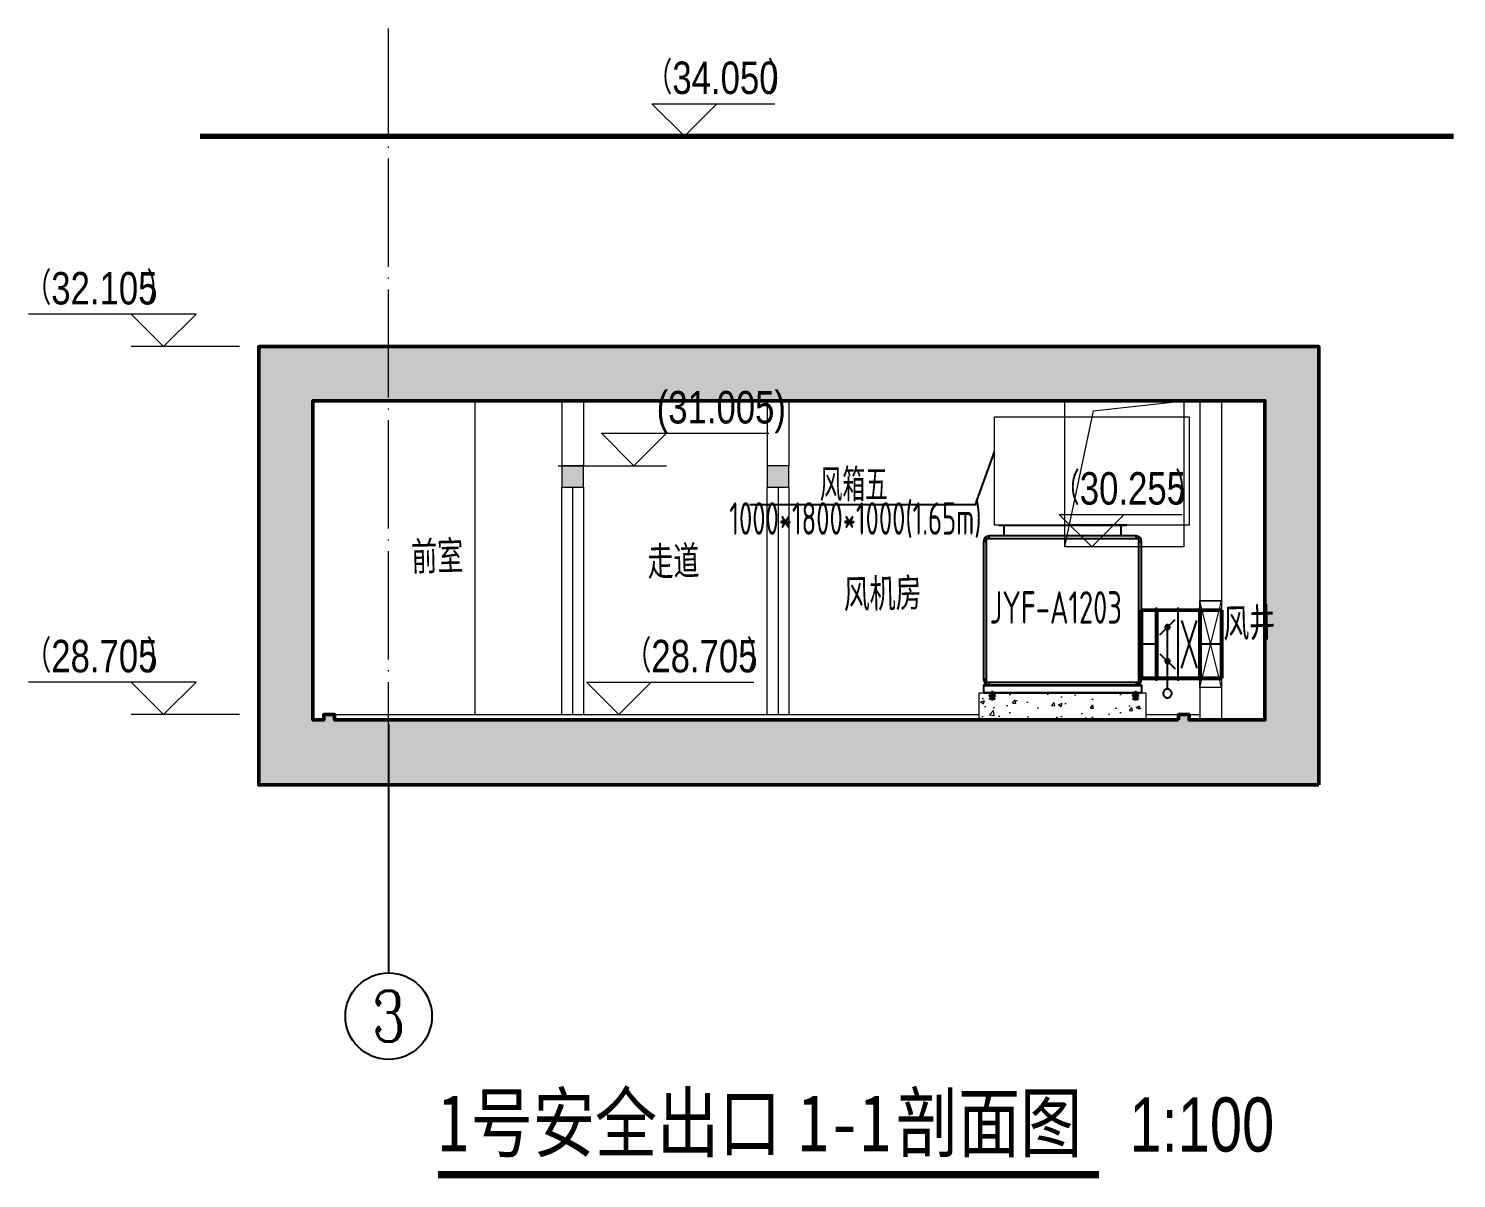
# Model space of a CAD drawing. Extents: x 4 to 13611208, y -605838 to 574722.
# Drawn here: x 13124270 to 13137470, y 418978 to 429606 of the extents above; entities that cross this region are included whole.
import ezdxf
from ezdxf.enums import TextEntityAlignment as Align

# ---------------------------------------------------------------- set-up
doc = ezdxf.new("R2010")
doc.units = 0
doc.header["$LTSCALE"] = 1000
doc.header["$MEASUREMENT"] = 0
for name, pattern in [('CENTER2', [28.575, 19.05, -3.175, 3.175, -3.175]), ('CONTINOUS', [0]), ('DOTE', [2.42, 2, -0.2, 0.02, -0.2])]:
    doc.linetypes.add(name, pattern=pattern)
for name, color, linetype, lineweight in [('1-开孔（楼板）', 7, 'Continuous', 5), ('1-扶梯', 8, 'Continuous', 5), ('1-车站轮廓', 8, 'CONTINOUS', 5), ('COLUMN', 8, 'Continuous', 5), ('DIM_ELEV', 3, 'Continuous', 5), ('DOTE', 14, 'DOTE', 5), ('PUB_HATCH', 8, 'Continuous', 5), ('WALL', 2, 'Continuous', 5), ('预埋件', 8, 'Continuous', 5)]:
    doc.layers.add(name, color=color, linetype=linetype, lineweight=lineweight)
for name, color, linetype in [('AXIS', 3, 'Continuous'), ('AXIS_TEXT', 7, 'Continuous'), ('DIM_LEAD', 3, 'Continuous'), ('DIM_SYMB', 3, 'Continuous'), ('DUCT-X-P标注', 7, 'Continuous'), ('DUCT-X-S中心线', 5, 'CENTER2'), ('DUCT-X-S标注', 7, 'Continuous'), ('DUCT-X-S法兰', 4, 'Continuous'), ('DUCT-X-S管', 3, 'Continuous'), ('DUCT-X-S管端线', 4, 'Continuous'), ('DUCT-X-S阀门', 7, 'Continuous'), ('PUB_TEXT', 8, 'Continuous'), ('填充', 8, 'Continuous')]:
    doc.layers.add(name, color=color, linetype=linetype)
doc.styles.add('67', font='gbenor.shx', dxfattribs={"width": 0.7, "bigfont": 'hztxt.shx'})
doc.styles.add('_TCH_LABEL', font='COMPLEX', dxfattribs={"bigfont": 'GBCBIG'})
doc.styles.add('C', font='HZTXT_E', dxfattribs={"width": 0.7, "bigfont": 'HZTXT'})
doc.styles.add('COMPLEX', font='hztxt_e.shx', dxfattribs={"width": 0.6, "bigfont": 'HZTXT.shx'})
doc.styles.add('du', font='gbenor.shx', dxfattribs={"width": 0.8, "bigfont": 'hztxt.shx'})
doc.styles.add('黑体', font='simhei.ttf', dxfattribs={"width": 0.8})

# ---------------------------------------------------------------- blocks, each defined once
blk = doc.blocks.new('_AXISO')
blk.add_circle((0, 0), 0.5)
at = {"layer": 'AXIS_TEXT', "style": 'COMPLEX', "width": 1.041667}
blk.add_attdef('A', text='', height=0.56, dxfattribs=at).set_placement((-0.25, -0.28), (0.25, -0.28), align=Align.FIT)
blk = doc.blocks.new('ZT11-64')
at = {"color": 2}
for p, q in [((-4, 49), (106, 49)), ((0, 13), (102, 13)), ((0, 13), (0, 0)), ((0, 0), (102, 0)), ((1, 54), (101, 54)), ((10, 87), (92, 87)), ((10, 87), (10, 54)), ((10, 49), (10, 32)), ((10, 32), (92, 32)), ((20, 32), (20, 13)), ((30, 101), (72, 101)), ((30, 101), (30, 91)), ((30, 91), (72, 91)), ((45, 91), (45, 87)), ((51, 133), (51, -21)), ((57, 91), (57, 87)), ((72, 101), (72, 91)), ((82, 32), (82, 13)), ((92, 87), (92, 54)), ((92, 49), (92, 32)), ((102, 13), (102, 0))]:
    blk.add_line(p, q, dxfattribs=at)
for centre, start, end in [((1, 49), 90, 180), ((101, 49), 0, 90)]:
    blk.add_arc(centre, 5, start, end, dxfattribs=at)
blk = doc.blocks.new('JYF-C')
for p, q in [((1410, 1325), (50, 1325)), ((0, 1275), (0, 0)), ((1460, 0), (1460, 1275)), ((50, -50), (1410, -50))]:
    blk.add_line(p, q)
at = {"color": 3, "linetype": 'Continuous'}
for p, q in [((0, -50), (1460, -50)), ((0, -50), (0, -125)), ((0, -56), (1460, -56)), ((0, -120), (1460, -120)), ((0, -125), (1460, -125)), ((1460, -50), (1460, -125))]:
    blk.add_line(p, q, dxfattribs=at)
for points in [[(52, 1300), (52, 1325)], [(1410, 1300), (1410, 1325)], [(25, 1275), (0, 1275)], [(1435, 1275), (1460, 1275)], [(25, 0), (0, 0)], [(1435, 0), (1460, 0)], [(50, -25), (50, -50)], [(1410, -25), (1410, -50)]]:
    blk.add_lwpolyline(points)
blk.add_lwpolyline([(1435, 1300), (25, 1300), (25, -25), (1435, -25)], close=True)
for centre, start, end in [((50, 1275), 90, 180), ((1410, 1275), 0, 90), ((50, 0), 180, 270), ((1410, 0), 270, 0)]:
    blk.add_arc(centre, 50, start, end)
at = {"linetype": 'Continuous', "yscale": 0.584099999978207, "zscale": 0.5}
for p, xscale in [((105, -184), -0.5), ((1378, -184), 0.5)]:
    blk.add_blockref('ZT11-64', p, dxfattribs=dict(at, xscale=xscale))

msp = doc.modelspace()

# ---------------------------------------------------------------- hatches: boundary and pattern name
at = {"layer": '1-扶梯', "lineweight": 0}
h = msp.add_hatch(dxfattribs=at)
h.set_pattern_fill('混凝土', color=8, scale=50, angle=1.33183, style=0)
h.set_pattern_definition([(51.331827, (12157439.24, 661759.73), (359.26247, -23.03207), [37.5, -412.5]), (356.331827, (12157439.24, 661759.73), (-78.0984, 374.38199), [30, -330]), (101.783227, (12157469.17, 661757.8), (281.16434, 351.3497), [31.8701, -350.57106]), (47.516027, (12157436.9, 661859.7), (535.39992, -70.33439), [56.25, -618.75]), (97.967427, (12157481.53, 661853.84), (455.88456, 497.78938), [47.80514, -525.8565]), (352.516027, (12157436.9, 661859.7), (455.88417, 497.78974), [45, -495]), (22.331827, (12157487.48, 661835.87), (303.05187, -194.31821), [37.5, -412.5]), (327.331827, (12157487.48, 661835.87), (113.19759, 365.30472), [30, -330]), (72.783227, (12157512.73, 661819.68), (416.24959, 170.98619), [31.8701, -350.57106]), (38.831827, (12157439.24, 661759.73), (2.209615, 166.543275), [0, -326, 0, -335, 0, -331.25]), (8.831827, (12157439.24, 661759.73), (126.915645, 200.2098), [0, -191, 0, -318.5, 0, -126.25]), (328.831827, (12157327.77, 661757.14), (267.10123, -5.070661), [0, -125, 0, -390, 0, -517.5]), (318.831827, (12157277.78, 661755.98), (290.35096, 56.81637), [0, -162.5, 0, -259, 0, -367.5])])
h.paths.add_polyline_path([(13133059.1, 423466.2), (13134599.1, 423466.2), (13134599.1, 423216.2), (13133059.1, 423216.2)])
at = {"layer": 'PUB_HATCH'}
for points in [[(13129199.1, 425566.2), (13129199.1, 425366.2), (13129399.1, 425366.2), (13129399.1, 425566.2)], [(13131099.1, 425566.2), (13131099.1, 425366.2), (13131299.1, 425366.2), (13131299.1, 425566.2)]]:
    msp.add_hatch(color=8, dxfattribs=at).paths.add_polyline_path(points)
at = {"layer": '填充'}
h = msp.add_hatch(dxfattribs=at)
h.set_pattern_fill('钢筋混凝土', color=8, scale=50, angle=360, style=0)
h.set_pattern_definition([(45, (12607285.14, -399109.9), (-88.388348, 88.388348), []), (50, (12607285.14, -399109.9), (358.63009, -31.37607), [37.5, -412.5]), (355, (12607285.14, -399109.9), (-69.37567, 376.09607), [30, -330]), (100.4514, (12607315.02, -399112.5), (289.25469, 344.71977), [31.8701, -350.57106]), (46.1842, (12607285.14, -399009.9), (533.62052, -82.7595), [56.25, -618.75]), (96.6356, (12607329.6, -399016.8), (467.33135, 487.05894), [47.80514, -525.8565]), (351.1842, (12607285.14, -399009.9), (467.33097, 487.0593), [45, -495]), (21, (12607335.14, -399034.9), (298.45353, -201.309445), [37.5, -412.5]), (326, (12607335.14, -399034.9), (121.65767, 362.57502), [30, -330]), (71.4514, (12607360, -399051.67), (420.11131, 161.26525), [31.8701, -350.57106]), (37.5, (12607285.14, -399109.9), (6.079928, 166.446927), [0, -326, 0, -335, 0, -331.25]), (7.5, (12607285.14, -399109.9), (131.53477, 197.205856), [0, -191, 0, -318.5, 0, -126.25]), (327.5, (12607173.64, -399109.9), (266.911218, -11.277436), [0, -125, 0, -390, 0, -517.5]), (317.5, (12607123.64, -399109.9), (291.593085, 50.05249), [0, -162.5, 0, -259, 0, -367.5])])
h.paths.add_polyline_path([(13134899.1, 423216.2), (13134899.1, 423266.2), (13134999.1, 423266.2), (13134999.1, 423216.2), (13135699.1, 423216.2), (13135699.1, 426166.2), (13126899.1, 426166.2), (13126899.1, 423216.2), (13126999.1, 423216.2), (13126999.1, 423266.2), (13127099.1, 423266.2), (13127099.1, 423216.2)], flags=16)
h.paths.add_polyline_path([(13136199.1, 422616.2), (13126399.1, 422616.2), (13126399.1, 426666.2), (13136199.1, 426666.2)])

# ---------------------------------------------------------------- linework, layer by layer
at = {"color": 8, "elevation": -12.9}
for points in [[(13133239.1, 425016.2), (13134419.1, 425016.2), (13133905.1, 425016.2)], [(13133289.1, 424916.2), (13133289.1, 425016.2)], [(13134369.1, 424916.2), (13134369.1, 425016.2)]]:
    msp.add_lwpolyline(points, dxfattribs=at)
at = {"layer": '1-开孔（楼板）', "color": 8}
msp.add_lwpolyline([(13133849.4, 426166.2), (13134949.4, 426166.2), (13134949.4, 424816.2), (13133849.4, 424816.2)], close=True, dxfattribs=at)
msp.add_lwpolyline([(13133849.4, 424816.2), (13134115.8, 426073.5), (13134949.4, 426166.2)], dxfattribs=at)
at = {"layer": '1-开孔（楼板）'}
msp.add_lwpolyline([(13133199.3, 426016.2), (13134999.1, 426016.2), (13134999.1, 425016.2), (13133199.3, 425016.2)], close=True, dxfattribs=at)
at = {"layer": '1-扶梯', "color": 8}
for p, q in [((13128399.1, 423266.2), (13128399.1, 426166.2)), ((13127099.1, 423266.2), (13133059.1, 423266.2)), ((13134599.1, 423266.2), (13135099.1, 423266.2))]:
    msp.add_line(p, q, dxfattribs=at)
at = {"layer": '1-扶梯', "const_width": 50}
msp.add_lwpolyline([(13137444.8, 428611.2), (13125856.4, 428611.2)], dxfattribs=at)
at = {"layer": '1-扶梯', "color": 8}
for points in [[(13129199.1, 423266.2), (13129199.1, 425366.2), (13129399.1, 425366.2), (13129399.1, 423266.2)], [(13129299.1, 425366.2), (13129299.1, 423266.2)], [(13131099.1, 423266.2), (13131099.1, 425366.2), (13131299.1, 425366.2), (13131299.1, 423266.2)], [(13131199.1, 425366.2), (13131199.1, 423266.2)]]:
    msp.add_lwpolyline(points, dxfattribs=at)
at = {"layer": '1-车站轮廓', "color": 8, "lineweight": 50}
msp.add_lwpolyline([(13136199.1, 422616.2), (13126399.1, 422616.2), (13126399.1, 426666.2), (13136199.1, 426666.2), (13136199.1, 422616.2)], dxfattribs=at)
msp.add_lwpolyline([(13134899.1, 423216.2), (13134899.1, 423266.2), (13134999.1, 423266.2), (13134999.1, 423216.2), (13135699.1, 423216.2), (13135699.1, 426166.2), (13126899.1, 426166.2), (13126899.1, 423216.2), (13126999.1, 423216.2), (13126999.1, 423266.2), (13127099.1, 423266.2), (13127099.1, 423216.2)], close=True, dxfattribs=at)
at = {"layer": 'AXIS'}
msp.add_line((13127599.1, 423178), (13127599.1, 420878), dxfattribs=at)
at = {"layer": 'COLUMN', "color": 8}
for p, q in [((13129199.1, 425566.2), (13129199.1, 425366.2)), ((13129399.1, 425566.2), (13129199.1, 425566.2)), ((13129399.1, 425366.2), (13129399.1, 425566.2)), ((13131099.1, 425566.2), (13131099.1, 425366.2)), ((13131299.1, 425566.2), (13131099.1, 425566.2)), ((13131299.1, 425366.2), (13131299.1, 425566.2)), ((13129199.1, 425366.2), (13129399.1, 425366.2)), ((13131099.1, 425366.2), (13131299.1, 425366.2))]:
    msp.add_line(p, q, dxfattribs=at)
at = {"layer": 'DIM_ELEV'}
for p, q in [((13130332.5, 428611.2), (13130032.5, 428911.2)), ((13130032.5, 428911.2), (13131169.7, 428911.2)), ((13130332.5, 428611.2), (13130632.5, 428911.2)), ((13125818.9, 426966.2), (13124270.5, 426966.2)), ((13125518.9, 426666.2), (13125218.9, 426966.2)), ((13125518.9, 426666.2), (13125818.9, 426966.2)), ((13126218.9, 426666.2), (13125218.9, 426666.2)), ((13125818.9, 423566.2), (13124270.5, 423566.2)), ((13125518.9, 423266.2), (13125218.9, 423566.2)), ((13125518.9, 423266.2), (13125818.9, 423566.2)), ((13126218.9, 423266.2), (13125218.9, 423266.2))]:
    msp.add_line(p, q, dxfattribs=at)
at = {"layer": 'DIM_ELEV', "color": 8}
for p, q in [((13129866.1, 425566.2), (13129566.1, 425866.2)), ((13129566.1, 425866.2), (13131114.6, 425866.2)), ((13129866.1, 425566.2), (13130166.1, 425866.2)), ((13129166.1, 425566.2), (13130166.1, 425566.2)), ((13134098.7, 424816.2), (13133798.7, 425116.2)), ((13133798.7, 425116.2), (13134935.9, 425116.2)), ((13134098.7, 424816.2), (13134398.7, 425116.2)), ((13129726.8, 423266.2), (13129426.8, 423566.2)), ((13129426.8, 423566.2), (13130975.2, 423566.2)), ((13129726.8, 423266.2), (13130026.8, 423566.2))]:
    msp.add_line(p, q, dxfattribs=at)
at = {"layer": 'DIM_SYMB', "const_width": 70}
msp.add_lwpolyline([(13128055.9, 419013.4), (13134166.9, 419013.4)], dxfattribs=at)
at = {"layer": 'DOTE', "color": 8, "linetype": 'DOTE', "ltscale": 0.5}
msp.add_line((13127599.1, 421355.3), (13127599.1, 429606.2), dxfattribs=at)
at = {"layer": 'DUCT-X-P标注', "elevation": -2600}
msp.add_lwpolyline([(13130933.8, 425208.4), (13133023.5, 425208.4), (13133199.3, 425693.4)], dxfattribs=at)
at = {"layer": 'DUCT-X-S中心线'}
for p, q in [((13134698.5, 423916.1), (13134559.1, 423916.1)), ((13135299.1, 423916.1), (13135099.1, 423916.1))]:
    msp.add_line(p, q, dxfattribs=at)
at = {"layer": 'DUCT-X-S法兰'}
for p, q in [((13134698.6, 423576.1), (13134698.6, 424256.1)), ((13134898.8, 423576.1), (13134898.8, 424256.1)), ((13135099, 423576.1), (13135099, 424256.1))]:
    msp.add_line(p, q, dxfattribs=at)
at = {"layer": 'DUCT-X-S法兰', "color": 18, "true_color": 0x000000}
for p in [(13134698.5, 423916.1, 3650), (13134698.7, 423916.1, 3650), (13134898.7, 423916.1, 3650), (13134898.9, 423916.1, 3650), (13135098.9, 423916.1, 3650), (13135099.1, 423916.1, 3650)]:
    msp.add_point(p, dxfattribs=at)
at = {"layer": 'DUCT-X-S管', "const_width": 35}
for points in [[(13134698.5, 424231.1), (13134559.1, 424231.1)], [(13134559.1, 424231.1), (13134559.1, 423601.1)], [(13134698.5, 423601.1), (13134698.5, 424231.1)], [(13134698.7, 424231.1), (13134898.7, 424231.1)], [(13134898.9, 424231.1), (13135098.9, 424231.1)], [(13135299.1, 424231.1), (13135099.1, 424231.1)], [(13135099.1, 424231.1), (13135099.1, 423601.1)], [(13135299.1, 423601.1), (13135299.1, 424231.1)], [(13134559.1, 423601.1), (13134698.5, 423601.1)], [(13134898.7, 423601.1), (13134698.7, 423601.1)], [(13135098.9, 423601.1), (13134898.9, 423601.1)], [(13135099.1, 423601.1), (13135299.1, 423601.1)]]:
    msp.add_lwpolyline(points, dxfattribs=at)
at = {"layer": 'DUCT-X-S管端线'}
for p, q in [((13134698.7, 423601.1), (13134698.7, 424231.1)), ((13134898.7, 423601.1), (13134898.7, 424231.1)), ((13134898.9, 423601.1), (13134898.9, 424231.1)), ((13135098.9, 423601.1), (13135098.9, 424231.1))]:
    msp.add_line(p, q, dxfattribs=at)
at = {"layer": 'DUCT-X-S阀门'}
for p, q in [((13134728.7, 424003.6), (13134868.7, 424143.6)), ((13134792.7, 424094.9), (13134788.9, 424093.5)), ((13134796.7, 424095.7), (13134792.7, 424094.9)), ((13134800.8, 424095.7), (13134796.7, 424095.7)), ((13134804.8, 424094.9), (13134800.8, 424095.7)), ((13134808.6, 424093.5), (13134804.8, 424094.9)), ((13134928.9, 423695.6), (13135068.9, 424136.6)), ((13134928.9, 424136.6), (13135069, 423695.7)), ((13134777, 424077.7), (13134776.6, 424073.6)), ((13134776.6, 424073.6), (13134777, 424069.6)), ((13134778.1, 424081.6), (13134777, 424077.7)), ((13134777, 424069.6), (13134778.1, 424065.6)), ((13134779.9, 424085.3), (13134778.1, 424081.6)), ((13134778.1, 424065.6), (13134779.9, 424062)), ((13134782.4, 424088.6), (13134779.9, 424085.3)), ((13134779.9, 424062), (13134782.4, 424058.7)), ((13134785.4, 424091.3), (13134782.4, 424088.6)), ((13134782.4, 424058.7), (13134785.4, 424056)), ((13134784, 424076.5), (13134783.7, 424073.6)), ((13134783.7, 424073.6), (13134784, 424070.8)), ((13134784.8, 424079.2), (13134784, 424076.5)), ((13134784, 424070.8), (13134784.8, 424068.1)), ((13134786.1, 424081.7), (13134784.8, 424079.2)), ((13134784.8, 424068.1), (13134786.1, 424065.5)), ((13134788.9, 424093.5), (13134785.4, 424091.3)), ((13134785.4, 424056), (13134788.9, 424053.8)), ((13134787.9, 424084), (13134786.1, 424081.7)), ((13134786.1, 424065.5), (13134787.9, 424063.3)), ((13134790, 424085.9), (13134787.9, 424084)), ((13134787.9, 424063.3), (13134790, 424061.4)), ((13134788.2, 424075.7), (13134788, 424073.6)), ((13134788, 424073.6), (13134788.2, 424071.6)), ((13134788.8, 424077.6), (13134788.2, 424075.7)), ((13134788.2, 424071.6), (13134788.8, 424069.6)), ((13134789.7, 424079.4), (13134788.8, 424077.6)), ((13134788.8, 424069.6), (13134789.7, 424067.8)), ((13134788.9, 424053.8), (13134792.7, 424052.3)), ((13134791, 424081), (13134789.7, 424079.4)), ((13134789.7, 424067.8), (13134791, 424066.2)), ((13134792.5, 424087.3), (13134790, 424085.9)), ((13134790, 424061.4), (13134792.5, 424060)), ((13134792.5, 424082.4), (13134791, 424081)), ((13134791, 424066.2), (13134792.5, 424064.9)), ((13134795.2, 424088.2), (13134792.5, 424087.3)), ((13134794.3, 424083.4), (13134792.5, 424082.4)), ((13134792.5, 424064.9), (13134794.3, 424063.9)), ((13134792.5, 424060), (13134795.2, 424059.1)), ((13134792.7, 424052.3), (13134796.7, 424051.6)), ((13134796.2, 424084.1), (13134794.3, 424083.4)), ((13134794.3, 424063.9), (13134796.2, 424063.2)), ((13134798, 424088.6), (13134795.2, 424088.2)), ((13134795.2, 424059.1), (13134798, 424058.6)), ((13134798.2, 424084.4), (13134796.2, 424084.1)), ((13134796.2, 424063.2), (13134798.2, 424062.9)), ((13134796.7, 424051.6), (13134800.8, 424051.6)), ((13134800.9, 424088.5), (13134798, 424088.6)), ((13134798, 424058.6), (13134800.9, 424058.8)), ((13134800.3, 424084.3), (13134798.2, 424084.4)), ((13134798.2, 424062.9), (13134800.3, 424063)), ((13134798.7, 423758.6), (13134798.7, 424073.6)), ((13134802.3, 424083.8), (13134800.3, 424084.3)), ((13134800.3, 424063), (13134802.3, 424063.5)), ((13134800.8, 424051.6), (13134804.8, 424052.3)), ((13134803.6, 424087.8), (13134800.9, 424088.5)), ((13134800.9, 424058.8), (13134803.6, 424059.5)), ((13134804.1, 424082.9), (13134802.3, 424083.8)), ((13134802.3, 424063.5), (13134804.1, 424064.3)), ((13134806.2, 424086.6), (13134803.6, 424087.8)), ((13134803.6, 424059.5), (13134806.2, 424060.6)), ((13134805.8, 424081.7), (13134804.1, 424082.9)), ((13134804.1, 424064.3), (13134805.8, 424065.5)), ((13134804.8, 424052.3), (13134808.6, 424053.8)), ((13134807.2, 424080.3), (13134805.8, 424081.7)), ((13134805.8, 424065.5), (13134807.2, 424067)), ((13134808.6, 424085), (13134806.2, 424086.6)), ((13134806.2, 424060.6), (13134808.6, 424062.3)), ((13134808.3, 424078.6), (13134807.2, 424080.3)), ((13134807.2, 424067), (13134808.3, 424068.7)), ((13134809, 424076.7), (13134808.3, 424078.6)), ((13134808.3, 424068.7), (13134809, 424070.6)), ((13134812.1, 424091.3), (13134808.6, 424093.5)), ((13134810.5, 424082.9), (13134808.6, 424085)), ((13134808.6, 424062.3), (13134810.5, 424064.4)), ((13134808.6, 424053.8), (13134812.1, 424056)), ((13134809.4, 424074.7), (13134809, 424076.7)), ((13134809, 424070.6), (13134809.4, 424072.6)), ((13134809.4, 424072.6), (13134809.4, 424074.7)), ((13134812.1, 424080.5), (13134810.5, 424082.9)), ((13134810.5, 424064.4), (13134812.1, 424066.8)), ((13134815.1, 424088.6), (13134812.1, 424091.3)), ((13134813.1, 424077.9), (13134812.1, 424080.5)), ((13134812.1, 424066.8), (13134813.1, 424069.4)), ((13134812.1, 424056), (13134815.1, 424058.7)), ((13134813.7, 424075.1), (13134813.1, 424077.9)), ((13134813.1, 424069.4), (13134813.7, 424072.2)), ((13134813.7, 424072.2), (13134813.7, 424075.1)), ((13134817.6, 424085.3), (13134815.1, 424088.6)), ((13134815.1, 424058.7), (13134817.6, 424062)), ((13134819.4, 424081.6), (13134817.6, 424085.3)), ((13134817.6, 424062), (13134819.4, 424065.6)), ((13134820.5, 424077.7), (13134819.4, 424081.6)), ((13134819.4, 424065.6), (13134820.5, 424069.6)), ((13134820.9, 424073.6), (13134820.5, 424077.7)), ((13134820.5, 424069.6), (13134820.9, 424073.6)), ((13134798.7, 423601.1), (13134798.7, 423916.1)), ((13134728.7, 423828.6), (13134868.7, 423688.6)), ((13134777, 423762.7), (13134776.6, 423758.6)), ((13134776.6, 423758.6), (13134777, 423754.6)), ((13134778.1, 423766.6), (13134777, 423762.7)), ((13134777, 423754.6), (13134778.1, 423750.6)), ((13134779.9, 423770.3), (13134778.1, 423766.6)), ((13134778.1, 423750.6), (13134779.9, 423747)), ((13134782.4, 423773.6), (13134779.9, 423770.3)), ((13134779.9, 423747), (13134782.4, 423743.7)), ((13134785.4, 423776.3), (13134782.4, 423773.6)), ((13134782.4, 423743.7), (13134785.4, 423741)), ((13134784, 423761.5), (13134783.7, 423758.6)), ((13134783.7, 423758.6), (13134784, 423755.8)), ((13134784.8, 423764.2), (13134784, 423761.5)), ((13134784, 423755.8), (13134784.8, 423753.1)), ((13134786.1, 423766.7), (13134784.8, 423764.2)), ((13134784.8, 423753.1), (13134786.1, 423750.5)), ((13134788.9, 423778.5), (13134785.4, 423776.3)), ((13134785.4, 423741), (13134788.9, 423738.8)), ((13134787.9, 423769), (13134786.1, 423766.7)), ((13134786.1, 423750.5), (13134787.9, 423748.3)), ((13134790, 423770.9), (13134787.9, 423769)), ((13134787.9, 423748.3), (13134790, 423746.4)), ((13134788.2, 423760.7), (13134788, 423758.6)), ((13134788, 423758.6), (13134788.2, 423756.6)), ((13134788.8, 423762.6), (13134788.2, 423760.7)), ((13134788.2, 423756.6), (13134788.8, 423754.6)), ((13134789.7, 423764.4), (13134788.8, 423762.6)), ((13134788.8, 423754.6), (13134789.7, 423752.8)), ((13134792.7, 423779.9), (13134788.9, 423778.5)), ((13134788.9, 423738.8), (13134792.7, 423737.3)), ((13134791, 423766), (13134789.7, 423764.4)), ((13134789.7, 423752.8), (13134791, 423751.2)), ((13134792.5, 423772.3), (13134790, 423770.9)), ((13134790, 423746.4), (13134792.5, 423745)), ((13134792.5, 423767.4), (13134791, 423766)), ((13134791, 423751.2), (13134792.5, 423749.9)), ((13134795.2, 423773.2), (13134792.5, 423772.3)), ((13134794.3, 423768.4), (13134792.5, 423767.4)), ((13134792.5, 423749.9), (13134794.3, 423748.9)), ((13134792.5, 423745), (13134795.2, 423744.1)), ((13134796.7, 423780.7), (13134792.7, 423779.9)), ((13134792.7, 423737.3), (13134796.7, 423736.6)), ((13134796.2, 423769.1), (13134794.3, 423768.4)), ((13134794.3, 423748.9), (13134796.2, 423748.2)), ((13134798, 423773.6), (13134795.2, 423773.2)), ((13134795.2, 423744.1), (13134798, 423743.6)), ((13134798.2, 423769.4), (13134796.2, 423769.1)), ((13134796.2, 423748.2), (13134798.2, 423747.9)), ((13134800.8, 423780.7), (13134796.7, 423780.7)), ((13134796.7, 423736.6), (13134800.8, 423736.6)), ((13134800.9, 423773.5), (13134798, 423773.6)), ((13134798, 423743.6), (13134800.9, 423743.8)), ((13134800.3, 423769.3), (13134798.2, 423769.4)), ((13134798.2, 423747.9), (13134800.3, 423748)), ((13134802.3, 423768.8), (13134800.3, 423769.3)), ((13134800.3, 423748), (13134802.3, 423748.5)), ((13134804.8, 423779.9), (13134800.8, 423780.7)), ((13134800.8, 423736.6), (13134804.8, 423737.3)), ((13134803.6, 423772.8), (13134800.9, 423773.5)), ((13134800.9, 423743.8), (13134803.6, 423744.5)), ((13134804.1, 423767.9), (13134802.3, 423768.8)), ((13134802.3, 423748.5), (13134804.1, 423749.3)), ((13134806.2, 423771.6), (13134803.6, 423772.8)), ((13134803.6, 423744.5), (13134806.2, 423745.6)), ((13134805.8, 423766.7), (13134804.1, 423767.9)), ((13134804.1, 423749.3), (13134805.8, 423750.5)), ((13134808.6, 423778.5), (13134804.8, 423779.9)), ((13134804.8, 423737.3), (13134808.6, 423738.8)), ((13134807.2, 423765.3), (13134805.8, 423766.7)), ((13134805.8, 423750.5), (13134807.2, 423752)), ((13134808.6, 423770), (13134806.2, 423771.6)), ((13134806.2, 423745.6), (13134808.6, 423747.3)), ((13134808.3, 423763.6), (13134807.2, 423765.3)), ((13134807.2, 423752), (13134808.3, 423753.7)), ((13134809, 423761.7), (13134808.3, 423763.6)), ((13134808.3, 423753.7), (13134809, 423755.6)), ((13134812.1, 423776.3), (13134808.6, 423778.5)), ((13134810.5, 423767.9), (13134808.6, 423770)), ((13134808.6, 423747.3), (13134810.5, 423749.4)), ((13134808.6, 423738.8), (13134812.1, 423741)), ((13134809.4, 423759.7), (13134809, 423761.7)), ((13134809, 423755.6), (13134809.4, 423757.6)), ((13134809.4, 423757.6), (13134809.4, 423759.7)), ((13134812.1, 423765.5), (13134810.5, 423767.9)), ((13134810.5, 423749.4), (13134812.1, 423751.8)), ((13134815.1, 423773.6), (13134812.1, 423776.3)), ((13134813.1, 423762.9), (13134812.1, 423765.5)), ((13134812.1, 423751.8), (13134813.1, 423754.4)), ((13134812.1, 423741), (13134815.1, 423743.7)), ((13134813.7, 423760.1), (13134813.1, 423762.9)), ((13134813.1, 423754.4), (13134813.7, 423757.2)), ((13134813.7, 423757.2), (13134813.7, 423760.1)), ((13134817.6, 423770.3), (13134815.1, 423773.6)), ((13134815.1, 423743.7), (13134817.6, 423747)), ((13134819.4, 423766.6), (13134817.6, 423770.3)), ((13134817.6, 423747), (13134819.4, 423750.6)), ((13134820.5, 423762.7), (13134819.4, 423766.6)), ((13134819.4, 423750.6), (13134820.5, 423754.6)), ((13134820.9, 423758.6), (13134820.5, 423762.7)), ((13134820.5, 423754.6), (13134820.9, 423758.6)), ((13134798.7, 423501.1), (13134798.7, 423601.1)), ((13134759.1, 423466.7), (13134758.7, 423461.1)), ((13134758.7, 423461.1), (13134759.1, 423455.6)), ((13134760.3, 423472.2), (13134759.1, 423466.7)), ((13134759.1, 423455.6), (13134760.3, 423450.1)), ((13134762.2, 423477.4), (13134760.3, 423472.2)), ((13134760.3, 423450.1), (13134762.2, 423444.9)), ((13134764.8, 423482.3), (13134762.2, 423477.4)), ((13134762.2, 423444.9), (13134764.8, 423439.9)), ((13134768.1, 423486.8), (13134764.8, 423482.3)), ((13134764.8, 423439.9), (13134768.1, 423435.4)), ((13134772, 423490.9), (13134768.1, 423486.8)), ((13134768.1, 423435.4), (13134772, 423431.4)), ((13134776.4, 423494.3), (13134772, 423490.9)), ((13134781.2, 423497.1), (13134776.4, 423494.3)), ((13134786.4, 423499.2), (13134781.2, 423497.1)), ((13134791.8, 423500.5), (13134786.4, 423499.2)), ((13134797.3, 423501.1), (13134791.8, 423500.5)), ((13134802.9, 423500.9), (13134797.3, 423501.1)), ((13134808.4, 423499.9), (13134802.9, 423500.9)), ((13134813.7, 423498.2), (13134808.4, 423499.9)), ((13134818.7, 423495.8), (13134813.7, 423498.2)), ((13134823.4, 423492.7), (13134818.7, 423495.8)), ((13134827.5, 423488.9), (13134823.4, 423492.7)), ((13134831.1, 423484.6), (13134827.5, 423488.9)), ((13134827.5, 423433.3), (13134831.1, 423437.6)), ((13134834.1, 423479.9), (13134831.1, 423484.6)), ((13134831.1, 423437.6), (13134834.1, 423442.4)), ((13134836.3, 423474.8), (13134834.1, 423479.9)), ((13134834.1, 423442.4), (13134836.3, 423447.5)), ((13134837.9, 423469.5), (13134836.3, 423474.8)), ((13134836.3, 423447.5), (13134837.9, 423452.8)), ((13134838.6, 423463.9), (13134837.9, 423469.5)), ((13134837.9, 423452.8), (13134838.6, 423458.3)), ((13134838.6, 423458.3), (13134838.6, 423463.9)), ((13134772, 423431.4), (13134776.4, 423428)), ((13134776.4, 423428), (13134781.2, 423425.2)), ((13134781.2, 423425.2), (13134786.4, 423423.1)), ((13134786.4, 423423.1), (13134791.8, 423421.7)), ((13134791.8, 423421.7), (13134797.3, 423421.2)), ((13134797.3, 423421.2), (13134802.9, 423421.4)), ((13134802.9, 423421.4), (13134808.4, 423422.3)), ((13134808.4, 423422.3), (13134813.7, 423424)), ((13134813.7, 423424), (13134818.7, 423426.5)), ((13134818.7, 423426.5), (13134823.4, 423429.6)), ((13134823.4, 423429.6), (13134827.5, 423433.3))]:
    msp.add_line(p, q, dxfattribs=at)
at = {"layer": 'WALL', "color": 8}
for p, q in [((13129199.1, 426166.2), (13129199.1, 425566.2)), ((13129399.1, 426166.2), (13129199.1, 426166.2)), ((13129399.1, 426166.2), (13129399.1, 425566.2)), ((13131099.1, 426166.2), (13131099.1, 425566.2)), ((13131299.1, 426166.2), (13131099.1, 426166.2)), ((13131299.1, 426166.2), (13131299.1, 425566.2)), ((13135099.1, 426166.2), (13135099.1, 424316.1)), ((13135299.1, 426166.2), (13135099.1, 426166.2)), ((13135299.1, 426166.2), (13135299.1, 424316.1)), ((13135099.1, 423516.2), (13135099.1, 423216.2)), ((13135299.1, 423516.2), (13135099.1, 423516.2)), ((13135299.1, 423516.2), (13135299.1, 423216.2)), ((13135299.1, 423216.2), (13135099.1, 423216.2))]:
    msp.add_line(p, q, dxfattribs=at)
at = {"layer": '预埋件', "color": 8}
msp.add_line((13135299.1, 424316.1), (13135099.1, 424316.1), dxfattribs=at)
for points in [[(13135299.1, 423516.2), (13135099.1, 423516.2), (13135099.1, 424316.1), (13135299.1, 424316.1)], [(13133059.1, 423466.2), (13134599.1, 423466.2), (13134599.1, 423216.2), (13133059.1, 423216.2)]]:
    msp.add_lwpolyline(points, close=True, dxfattribs=at)
for points in [[(13135099.1, 423516.2), (13135299.1, 424316.1)], [(13135299.1, 423516.2), (13135099.1, 424316.1)], [(13133059.1, 423216.2), (13133059.1, 423466.2), (13134599.1, 423466.2), (13134599.1, 423216.2)]]:
    msp.add_lwpolyline(points, dxfattribs=at)

# ---------------------------------------------------------------- block references
at = {"color": 8}
msp.add_blockref('JYF-C', (13133099.1, 423591.2, -12.9), dxfattribs=at)
at = {"layer": 'AXIS', "ltscale": 3}
ref = msp.add_blockref('_AXISO', (13127599.1, 420478), dxfattribs=dict(at, xscale=800, yscale=800, zscale=800))
ref.add_attrib('A', '3', dxfattribs={"layer": 'AXIS_TEXT', "ltscale": 3, "height": 465.9, "style": '_TCH_LABEL'}).set_placement((13127443.8, 420245.1), (13127754.5, 420245.1), align=Align.FIT)

# ---------------------------------------------------------------- texts
at = {"layer": 'DIM_LEAD', "color": 0, "style": 'C', "width": 0.8}
for s, p in [('前室', (13127812.6, 424566.2)), ('走道', (13129994.8, 424519.5)), ('风机房', (13131807.8, 424218.6)), ('风井', (13135316.5, 423949.1))]:
    msp.add_text(s, height=300, rotation=1.33183, dxfattribs=at).set_placement(p)
at = {"layer": 'DUCT-X-P标注', "style": 'du', "width": 0.7}
for s, p in [('风箱五', (13131584.2, 425237.3, -2600)), ('1000*1800*1000(1.65m)', (13130748.5, 424927.7, -5200))]:
    msp.add_text(s, height=300, dxfattribs=at).set_placement(p)
at = {"layer": 'DUCT-X-S标注', "style": '67', "width": 0.75}
msp.add_text('JYF-A1203', height=300, dxfattribs=at).set_placement((13133155.4, 424106, 6900))
at = {"layer": 'PUB_TEXT', "width": 0.8}
for s, height, style, p in [('（', 300, 'C', (13129981.9, 429001.2)), ('34.050', 300, 'C', (13130221.9, 429001.2)), ('）', 300, 'C', (13131101.9, 429001.2)), ('（', 300, 'C', (13124240.5, 427056.2)), ('32.105', 300, 'C', (13124480.5, 427056.2)), ('）', 300, 'C', (13125360.5, 427056.2)), ('（', 300, 'C', (13124240.5, 423656.2)), ('）', 300, 'C', (13125360.5, 423656.2)), ('28.705', 300, 'C', (13124480.5, 423656.2)), ('1', 525.7, '黑体', (13128055.9, 419230.2)), ('号安全出口', 525.74, '黑体', (13128358.4, 419230.2)), ('1-1', 525.74, '黑体', (13131382.8, 419230.2)), ('剖面图', 525.74, '黑体', (13132290.2, 419230.2)), ('1:100', 500, 'C', (13134446.9, 419227.2))]:
    msp.add_text(s, height=height, dxfattribs=dict(at, style=style)).set_placement(p)
at = {"layer": 'PUB_TEXT', "color": 8, "style": 'C', "width": 0.8}
for s, p in [('(31.005)', (13130076.6, 425956.2)), ('（', (13133748.1, 425206.2)), ('30.255', (13133988.1, 425206.2)), ('）', (13134868.1, 425206.2)), ('（', (13129787.4, 423656.2)), ('）', (13130907.4, 423656.2)), ('28.705', (13130027.4, 423656.2))]:
    msp.add_text(s, height=300, dxfattribs=at).set_placement(p)

doc.saveas('drawing.dxf')
